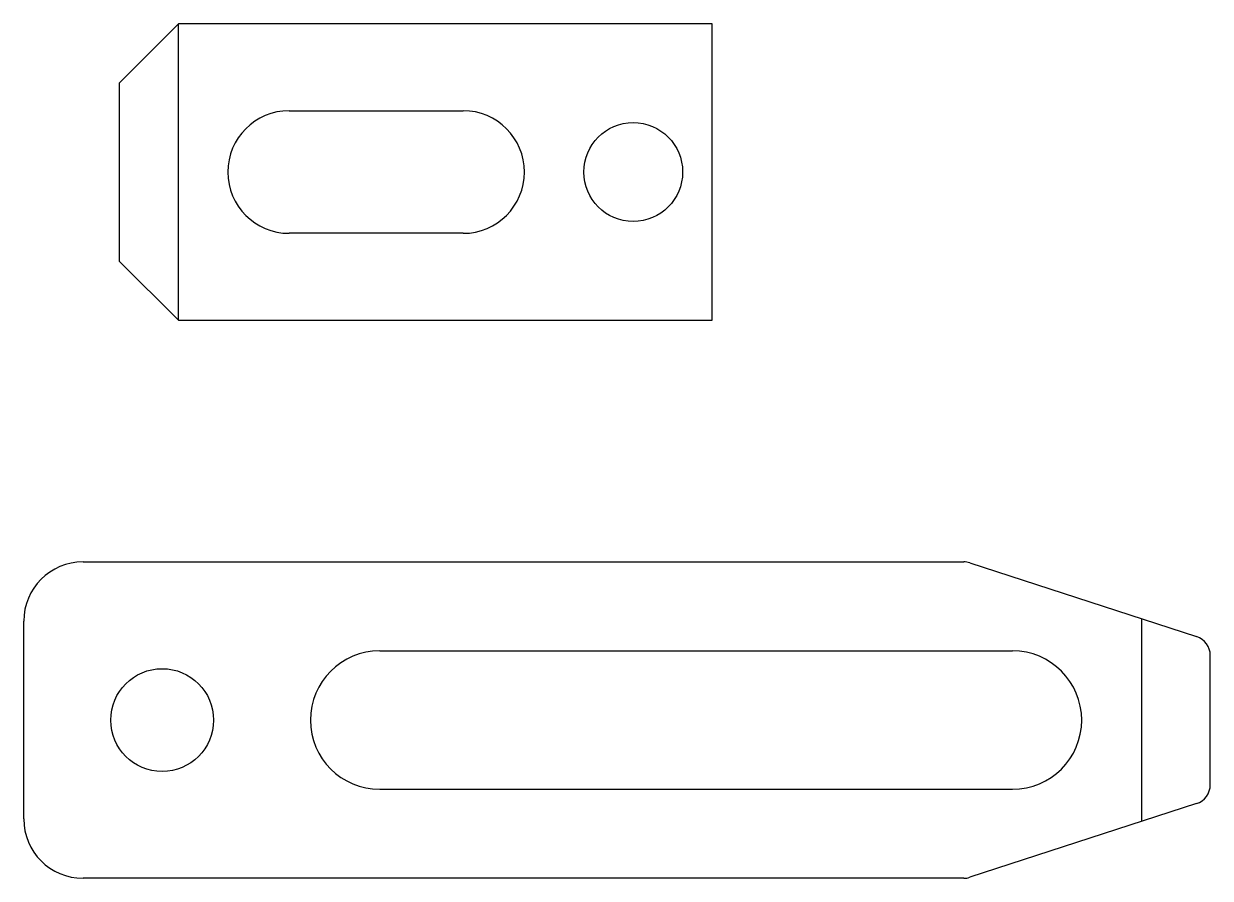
# Model space of a CAD drawing. Header units: millimetres. Extents: x -4.8 to 55.2, y -43.2 to 0.
import ezdxf

# ---------------------------------------------------------------- set-up
doc = ezdxf.new("R2010")
doc.units = ezdxf.units.MM

msp = doc.modelspace()

# ---------------------------------------------------------------- linework, layer by layer
at = {"color": 7, "linetype": 'Continuous', "lineweight": 25}
for p, q in [((3, 0), (0, -3)), ((3, -15), (3, 0)), ((30, 0), (3, 0)), ((30, -15), (30, 0)), ((0, -3), (0, -12)), ((8.6, -4.4), (17.4, -4.4)), ((17.4, -10.6), (8.6, -10.6)), ((0, -12), (3, -15)), ((3, -15), (30, -15)), ((-1.821, -27.217), (42.71, -27.217)), ((43.019, -27.266), (54.488, -30.993)), ((-4.821, -40.217), (-4.821, -30.217)), ((51.707, -30.089), (51.707, -40.346)), ((13.179, -31.717), (45.179, -31.717)), ((55.179, -38.491), (55.179, -31.944)), ((13.179, -38.717), (45.179, -38.717)), ((54.488, -39.442), (43.019, -43.169)), ((42.71, -43.217), (-1.821, -43.217))]:
    msp.add_line(p, q, dxfattribs=at)
for centre, radius in [((26, -7.5), 2.5), ((2.179, -35.217), 2.6)]:
    msp.add_circle(centre, radius, dxfattribs=at)
for centre, radius, start, end in [((8.6, -7.5), 3.1, 90, 270), ((17.4, -7.5), 3.1, 270, 90), ((-1.821, -30.217), 3, 90, 180), ((42.71, -28.217), 1, 72, 90), ((54.179, -31.944), 1, 0, 72), ((13.179, -35.217), 3.5, 90, 270), ((45.179, -35.217), 3.5, 270, 90), ((54.179, -38.491), 1, 288, 360), ((-1.821, -40.217), 3, 180, 270), ((42.71, -42.217), 1, 270, 288)]:
    msp.add_arc(centre, radius, start, end, dxfattribs=at)

doc.saveas('drawing.dxf')
